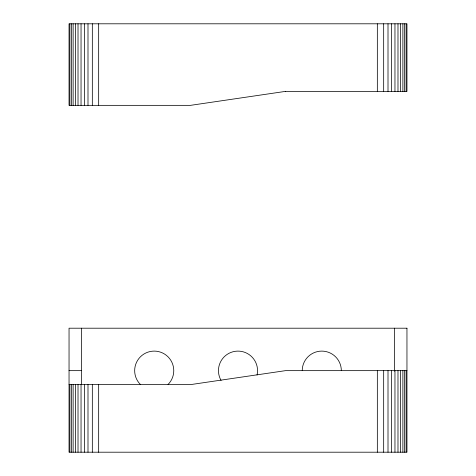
<?xml version="1.0" encoding="UTF-8"?>
<svg xmlns="http://www.w3.org/2000/svg" width="476" height="476" viewBox="0 0 476 476"><rect width="100%" height="100%" fill="white"/><g stroke="black" fill="none" stroke-linecap="round" stroke-linejoin="round"><path stroke-width="0.71" d="M69.044 370.655L81.61 370.655M406.956 370.655L285.475 370.655L190.525 384.614L69.044 384.614M406.123 23.8L406.123 91.386M406.123 370.655L406.123 452.2M404.654 23.8L404.654 91.386M404.654 370.655L404.654 452.2M402.875 23.8L402.875 91.386M402.875 370.655L402.875 452.2M400.637 23.8L400.637 91.386M400.637 370.655L400.637 452.2M397.984 23.8L397.984 91.386M397.984 370.655L397.984 452.2M394.961 23.8L394.961 91.386M394.961 370.655L394.961 452.2M394.39 328.202L394.39 371.197M391.617 23.8L391.617 91.386M391.617 370.655L391.617 452.2M388.005 23.8L388.005 91.386M388.005 370.655L388.005 452.2M383.674 23.8L383.674 91.386M383.674 370.655L383.674 452.2M377.337 23.8L377.337 91.386M377.337 370.655L377.337 452.2M98.663 23.8L98.663 105.345M98.663 384.614L98.663 452.2M92.326 23.8L92.326 105.345M92.326 384.614L92.326 452.2M87.995 23.8L87.995 105.345M87.995 384.614L87.995 452.2M84.383 23.8L84.383 105.345M84.383 384.614L84.383 452.2M81.61 328.202L81.61 384.614M81.039 23.8L81.039 105.345M81.039 384.614L81.039 452.2M78.016 23.8L78.016 105.345M78.016 384.614L78.016 452.2M75.363 23.8L75.363 105.345M75.363 384.614L75.363 452.2M73.126 23.8L73.126 105.345M73.126 384.614L73.126 452.2M71.346 23.8L71.346 105.345M71.346 384.614L71.346 452.2M69.877 23.8L69.877 105.345M69.877 384.614L69.877 452.2M302.23 370.655A19.552 19.552 0 0 1 321.782 351.104A19.552 19.552 0 0 1 341.328 370.655M221.072 380.425A19.552 19.552 0 0 1 235.09 351.324A19.552 19.552 0 0 1 257.058 375.011M140.396 384.477A19.552 19.552 0 0 1 140.396 356.827A19.552 19.552 0 0 1 168.04 356.827A19.552 19.552 0 0 1 168.04 384.477M285.475 91.386L190.525 105.345L69.044 105.345L69.044 23.8L406.956 23.8L406.956 91.386L285.475 91.386M406.956 328.202L69.044 328.202L69.044 452.2L406.956 452.2L406.956 328.202"/></g></svg>
